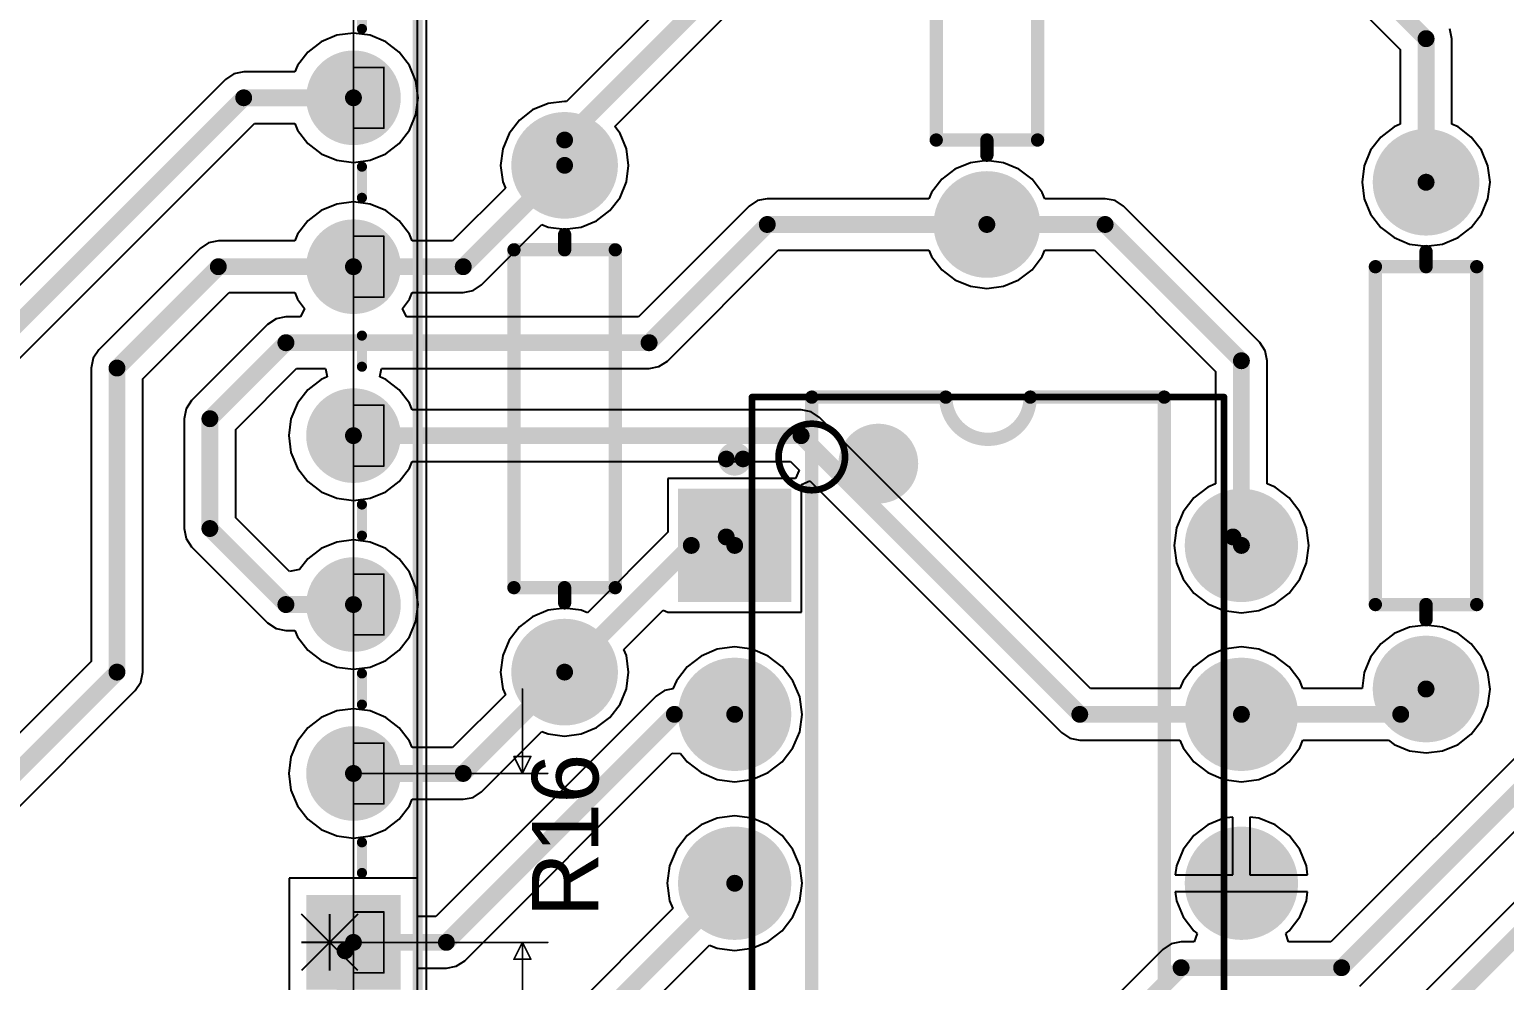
# Model space of a CAD drawing. Header units: millimetres. Extents: x 36 to 112.1, y 38.2 to 103.8.
# Drawn here: x 51.77 to 73.95, y 65.47 to 79.77 of the extents above; entities that cross this region are included whole.
import ezdxf

# ---------------------------------------------------------------- set-up
doc = ezdxf.new("R2010")
doc.units = ezdxf.units.MM
for name, color, linetype in [('BottomLayer', 5, 'Continuous'), ('BottomSolder', 6, 'Continuous'), ('Mechanical13', 56, 'Continuous'), ('Mechanical15', 56, 'Continuous'), ('Mechanical5', 56, 'Continuous'), ('Mechanical7', 56, 'Continuous'), ('MultiLayer', 9, 'Continuous'), ('PadHoleLayer', 156, 'Continuous'), ('TopLayer', 1, 'Continuous'), ('TopOverlay', 2, 'Continuous'), ('TopSolder', 216, 'Continuous')]:
    doc.layers.add(name, color=color, linetype=linetype)

# ---------------------------------------------------------------- blocks, each defined once
blk = doc.blocks.new('N14A_16')
at = {"layer": 'BottomLayer', "const_width": 0.75}
for points in [[(3.435, 7.62, 1), (4.185, 7.62, 1)], [(-4.185, 5.08, 1), (-3.435, 5.08, 1)], [(3.435, 5.08, 1), (4.185, 5.08, 1)], [(-4.185, 2.54, 1), (-3.435, 2.54, 1)], [(3.435, 2.54, 1), (4.185, 2.54, 1)]]:
    blk.add_lwpolyline(points, format="xyb", close=True, dxfattribs=at)
at = {"layer": 'BottomLayer'}
blk.add_solid([(-4.56, 6.87), (-3.06, 6.87), (-4.56, 8.37), (-3.06, 8.37)], dxfattribs=at)
at = {"layer": 'BottomSolder', "const_width": 0.852}
for points in [[(3.384, 7.62, 1), (4.236, 7.62, 1)], [(-4.236, 5.08, 1), (-3.384, 5.08, 1)], [(3.384, 5.08, 1), (4.236, 5.08, 1)], [(-4.236, 2.54, 1), (-3.384, 2.54, 1)], [(3.384, 2.54, 1), (4.236, 2.54, 1)]]:
    blk.add_lwpolyline(points, format="xyb", close=True, dxfattribs=at)
at = {"layer": 'BottomSolder'}
blk.add_solid([(-4.662, 6.768), (-2.958, 6.768), (-4.662, 8.472), (-2.958, 8.472)], dxfattribs=at)
at = {"layer": 'Mechanical13', "const_width": 0.1}
for points in [[(-3.55, -9.85), (-3.55, 9.85)], [(-3.55, 9.85), (3.55, 9.85)], [(3.55, -9.85), (3.55, 9.85)]]:
    blk.add_lwpolyline(points, dxfattribs=at)
at = {"layer": 'Mechanical13'}
for points, const_width in [([(-3.575, 9.85, 1), (-3.525, 9.85, 1)], 0.05), ([(-3.575, 9.85, 1), (-3.525, 9.85, 1)], 0.05), ([(3.525, 9.85, 1), (3.575, 9.85, 1)], 0.05), ([(3.525, 9.85, 1), (3.575, 9.85, 1)], 0.05), ([(-2.15, 8.95, 1), (-3.15, 8.95, 1)], 0.1), ([(-3.175, 8.95, 1), (-3.125, 8.95, 1)], 0.05), ([(-2.175, 8.95, 1), (-2.125, 8.95, 1)], 0.05)]:
    blk.add_lwpolyline(points, format="xyb", close=True, dxfattribs=dict(at, const_width=const_width))
at = {"layer": 'MultiLayer', "const_width": 0.75}
for points in [[(3.435, 7.62, 1), (4.185, 7.62, 1)], [(-4.185, 5.08, 1), (-3.435, 5.08, 1)], [(3.435, 5.08, 1), (4.185, 5.08, 1)], [(-4.185, 2.54, 1), (-3.435, 2.54, 1)], [(3.435, 2.54, 1), (4.185, 2.54, 1)]]:
    blk.add_lwpolyline(points, format="xyb", close=True, dxfattribs=at)
at = {"layer": 'MultiLayer'}
blk.add_solid([(-4.56, 6.87), (-3.06, 6.87), (-4.56, 8.37), (-3.06, 8.37)], dxfattribs=at)
at = {"layer": 'PadHoleLayer', "const_width": 0.45}
for points in [[(-4.035, 7.62, 1), (-3.585, 7.62, 1)], [(3.585, 7.62, 1), (4.035, 7.62, 1)], [(-4.035, 5.08, 1), (-3.585, 5.08, 1)], [(3.585, 5.08, 1), (4.035, 5.08, 1)], [(-4.035, 2.54, 1), (-3.585, 2.54, 1)], [(3.585, 2.54, 1), (4.035, 2.54, 1)]]:
    blk.add_lwpolyline(points, format="xyb", close=True, dxfattribs=at)
at = {"layer": 'TopLayer', "const_width": 0.75}
for points in [[(3.435, 7.62, 1), (4.185, 7.62, 1)], [(-4.185, 5.08, 1), (-3.435, 5.08, 1)], [(3.435, 5.08, 1), (4.185, 5.08, 1)], [(-4.185, 2.54, 1), (-3.435, 2.54, 1)], [(3.435, 2.54, 1), (4.185, 2.54, 1)]]:
    blk.add_lwpolyline(points, format="xyb", close=True, dxfattribs=at)
at = {"layer": 'TopLayer'}
blk.add_solid([(-4.56, 6.87), (-3.06, 6.87), (-4.56, 8.37), (-3.06, 8.37)], dxfattribs=at)
at = {"layer": 'TopOverlay', "const_width": 0.2}
for points in [[(-2.65, -9.85), (-2.65, 9.85)], [(-2.65, 9.85), (-0.635, 9.85)], [(0.635, 9.85), (2.65, 9.85)], [(2.65, -9.85), (2.65, 9.85)]]:
    blk.add_lwpolyline(points, dxfattribs=at)
at = {"layer": 'TopOverlay'}
for points, const_width in [([(-2.7, 9.85, 1), (-2.6, 9.85, 1)], 0.1), ([(-2.7, 9.85, 1), (-2.6, 9.85, 1)], 0.1), ([(-0.685, 9.85, 1), (-0.585, 9.85, 1)], 0.1), ([(-0.685, 9.85, 1), (-0.585, 9.85, 1)], 0.1), ([(0.585, 9.85, 1), (0.685, 9.85, 1)], 0.1), ([(0.585, 9.85, 1), (0.685, 9.85, 1)], 0.1), ([(2.6, 9.85, 1), (2.7, 9.85, 1)], 0.1), ([(2.6, 9.85, 1), (2.7, 9.85, 1)], 0.1), ([(-1.35, 8.85, 1), (-1.95, 8.85, 1)], 0.6), ([(-3.685, 8.92, 1), (-3.935, 8.92, 1)], 0.25), ([(-2.1, 8.85, 1), (-1.8, 8.85, 1)], 0.3), ([(-1.5, 8.85, 1), (-1.2, 8.85, 1)], 0.3), ([(-3.998, 8.92, 1), (-3.873, 8.92, 1)], 0.125), ([(-3.747, 8.92, 1), (-3.622, 8.92, 1)], 0.125)]:
    blk.add_lwpolyline(points, format="xyb", close=True, dxfattribs=dict(at, const_width=const_width))
at = {"layer": 'TopOverlay', "const_width": 0.2}
blk.add_lwpolyline([(0.635, 9.85, -1), (-0.635, 9.85)], format="xyb", dxfattribs=at)
at = {"layer": 'TopSolder', "const_width": 0.852}
for points in [[(3.384, 7.62, 1), (4.236, 7.62, 1)], [(-4.236, 5.08, 1), (-3.384, 5.08, 1)], [(3.384, 5.08, 1), (4.236, 5.08, 1)], [(-4.236, 2.54, 1), (-3.384, 2.54, 1)], [(3.384, 2.54, 1), (4.236, 2.54, 1)]]:
    blk.add_lwpolyline(points, format="xyb", close=True, dxfattribs=at)
at = {"layer": 'TopSolder'}
blk.add_solid([(-4.662, 6.768), (-2.958, 6.768), (-4.662, 8.472), (-2.958, 8.472)], dxfattribs=at)
blk = doc.blocks.new('AXIAL_0_3_25')
at = {"layer": 'BottomLayer', "const_width": 0.7}
for points in [[(-4.16, 0, 1), (-3.46, 0, 1)], [(3.46, 0, 1), (4.16, 0, 1)]]:
    blk.add_lwpolyline(points, format="xyb", close=True, dxfattribs=at)
at = {"layer": 'BottomSolder', "const_width": 0.802}
for points in [[(-4.211, 0, 1), (-3.409, 0, 1)], [(3.409, 0, 1), (4.211, 0, 1)]]:
    blk.add_lwpolyline(points, format="xyb", close=True, dxfattribs=at)
at = {"layer": 'MultiLayer', "const_width": 0.7}
for points in [[(-4.16, 0, 1), (-3.46, 0, 1)], [(3.46, 0, 1), (4.16, 0, 1)]]:
    blk.add_lwpolyline(points, format="xyb", close=True, dxfattribs=at)
at = {"layer": 'PadHoleLayer', "const_width": 0.425}
for points in [[(-4.022, 0, 1), (-3.598, 0, 1)], [(3.598, 0, 1), (4.022, 0, 1)]]:
    blk.add_lwpolyline(points, format="xyb", close=True, dxfattribs=at)
at = {"layer": 'TopLayer', "const_width": 0.7}
for points in [[(-4.16, 0, 1), (-3.46, 0, 1)], [(3.46, 0, 1), (4.16, 0, 1)]]:
    blk.add_lwpolyline(points, format="xyb", close=True, dxfattribs=at)
at = {"layer": 'TopOverlay', "const_width": 0.2}
for points in [[(-2.54, 0.762), (-2.54, -0.762)], [(-2.54, 0.762), (2.54, 0.762)], [(2.54, 0.762), (2.54, 0)], [(-2.769, 0), (-2.54, 0)], [(2.54, 0), (2.769, 0)], [(2.54, 0), (2.54, -0.762)], [(-2.54, -0.762), (2.54, -0.762)]]:
    blk.add_lwpolyline(points, dxfattribs=at)
at = {"layer": 'TopOverlay', "const_width": 0.1}
for points in [[(-2.59, 0.762, 1), (-2.49, 0.762, 1)], [(-2.59, 0.762, 1), (-2.49, 0.762, 1)], [(2.49, 0.762, 1), (2.59, 0.762, 1)], [(2.49, 0.762, 1), (2.59, 0.762, 1)], [(-2.819, 0, 1), (-2.719, 0, 1)], [(-2.59, 0, 1), (-2.49, 0, 1)], [(2.49, 0, 1), (2.59, 0, 1)], [(2.49, 0, 1), (2.59, 0, 1)], [(2.49, 0, 1), (2.59, 0, 1)], [(2.719, 0, 1), (2.819, 0, 1)], [(-2.59, -0.762, 1), (-2.49, -0.762, 1)], [(-2.59, -0.762, 1), (-2.49, -0.762, 1)], [(2.49, -0.762, 1), (2.59, -0.762, 1)], [(2.49, -0.762, 1), (2.59, -0.762, 1)]]:
    blk.add_lwpolyline(points, format="xyb", close=True, dxfattribs=at)
at = {"layer": 'TopSolder', "const_width": 0.802}
for points in [[(-4.211, 0, 1), (-3.409, 0, 1)], [(3.409, 0, 1), (4.211, 0, 1)]]:
    blk.add_lwpolyline(points, format="xyb", close=True, dxfattribs=at)
blk = doc.blocks.new('AXIAL_0_3_26')
at = {"layer": 'BottomLayer', "const_width": 0.7}
for points in [[(-4.16, 0, 1), (-3.46, 0, 1)], [(3.46, 0, 1), (4.16, 0, 1)]]:
    blk.add_lwpolyline(points, format="xyb", close=True, dxfattribs=at)
at = {"layer": 'BottomSolder', "const_width": 0.802}
for points in [[(-4.211, 0, 1), (-3.409, 0, 1)], [(3.409, 0, 1), (4.211, 0, 1)]]:
    blk.add_lwpolyline(points, format="xyb", close=True, dxfattribs=at)
at = {"layer": 'MultiLayer', "const_width": 0.7}
for points in [[(-4.16, 0, 1), (-3.46, 0, 1)], [(3.46, 0, 1), (4.16, 0, 1)]]:
    blk.add_lwpolyline(points, format="xyb", close=True, dxfattribs=at)
at = {"layer": 'PadHoleLayer', "const_width": 0.425}
for points in [[(-4.022, 0, 1), (-3.598, 0, 1)], [(3.598, 0, 1), (4.022, 0, 1)]]:
    blk.add_lwpolyline(points, format="xyb", close=True, dxfattribs=at)
at = {"layer": 'TopLayer', "const_width": 0.7}
for points in [[(-4.16, 0, 1), (-3.46, 0, 1)], [(3.46, 0, 1), (4.16, 0, 1)]]:
    blk.add_lwpolyline(points, format="xyb", close=True, dxfattribs=at)
at = {"layer": 'TopOverlay', "const_width": 0.2}
for points in [[(-2.54, 0.762), (-2.54, -0.762)], [(-2.54, 0.762), (2.54, 0.762)], [(2.54, 0.762), (2.54, 0)], [(-2.769, 0), (-2.54, 0)], [(2.54, 0), (2.769, 0)], [(2.54, 0), (2.54, -0.762)], [(-2.54, -0.762), (2.54, -0.762)]]:
    blk.add_lwpolyline(points, dxfattribs=at)
at = {"layer": 'TopOverlay', "const_width": 0.1}
for points in [[(-2.59, 0.762, 1), (-2.49, 0.762, 1)], [(-2.59, 0.762, 1), (-2.49, 0.762, 1)], [(2.49, 0.762, 1), (2.59, 0.762, 1)], [(2.49, 0.762, 1), (2.59, 0.762, 1)], [(-2.819, 0, 1), (-2.719, 0, 1)], [(-2.59, 0, 1), (-2.49, 0, 1)], [(2.49, 0, 1), (2.59, 0, 1)], [(2.49, 0, 1), (2.59, 0, 1)], [(2.49, 0, 1), (2.59, 0, 1)], [(2.719, 0, 1), (2.819, 0, 1)], [(-2.59, -0.762, 1), (-2.49, -0.762, 1)], [(-2.59, -0.762, 1), (-2.49, -0.762, 1)], [(2.49, -0.762, 1), (2.59, -0.762, 1)], [(2.49, -0.762, 1), (2.59, -0.762, 1)]]:
    blk.add_lwpolyline(points, format="xyb", close=True, dxfattribs=at)
at = {"layer": 'TopSolder', "const_width": 0.802}
for points in [[(-4.211, 0, 1), (-3.409, 0, 1)], [(3.409, 0, 1), (4.211, 0, 1)]]:
    blk.add_lwpolyline(points, format="xyb", close=True, dxfattribs=at)
blk = doc.blocks.new('AXIAL_0_3_27')
at = {"layer": 'BottomLayer', "const_width": 0.7}
for points in [[(-4.16, 0, 1), (-3.46, 0, 1)], [(3.46, 0, 1), (4.16, 0, 1)]]:
    blk.add_lwpolyline(points, format="xyb", close=True, dxfattribs=at)
at = {"layer": 'BottomSolder', "const_width": 0.802}
for points in [[(-4.211, 0, 1), (-3.409, 0, 1)], [(3.409, 0, 1), (4.211, 0, 1)]]:
    blk.add_lwpolyline(points, format="xyb", close=True, dxfattribs=at)
at = {"layer": 'MultiLayer', "const_width": 0.7}
for points in [[(-4.16, 0, 1), (-3.46, 0, 1)], [(3.46, 0, 1), (4.16, 0, 1)]]:
    blk.add_lwpolyline(points, format="xyb", close=True, dxfattribs=at)
at = {"layer": 'PadHoleLayer', "const_width": 0.425}
for points in [[(-4.022, 0, 1), (-3.598, 0, 1)], [(3.598, 0, 1), (4.022, 0, 1)]]:
    blk.add_lwpolyline(points, format="xyb", close=True, dxfattribs=at)
at = {"layer": 'TopLayer', "const_width": 0.7}
for points in [[(-4.16, 0, 1), (-3.46, 0, 1)], [(3.46, 0, 1), (4.16, 0, 1)]]:
    blk.add_lwpolyline(points, format="xyb", close=True, dxfattribs=at)
at = {"layer": 'TopOverlay', "const_width": 0.2}
for points in [[(-2.54, 0.762), (-2.54, -0.762)], [(-2.54, 0.762), (2.54, 0.762)], [(2.54, 0.762), (2.54, 0)], [(-2.769, 0), (-2.54, 0)], [(2.54, 0), (2.769, 0)], [(2.54, 0), (2.54, -0.762)], [(-2.54, -0.762), (2.54, -0.762)]]:
    blk.add_lwpolyline(points, dxfattribs=at)
at = {"layer": 'TopOverlay', "const_width": 0.1}
for points in [[(-2.59, 0.762, 1), (-2.49, 0.762, 1)], [(-2.59, 0.762, 1), (-2.49, 0.762, 1)], [(2.49, 0.762, 1), (2.59, 0.762, 1)], [(2.49, 0.762, 1), (2.59, 0.762, 1)], [(-2.819, 0, 1), (-2.719, 0, 1)], [(-2.59, 0, 1), (-2.49, 0, 1)], [(2.49, 0, 1), (2.59, 0, 1)], [(2.49, 0, 1), (2.59, 0, 1)], [(2.49, 0, 1), (2.59, 0, 1)], [(2.719, 0, 1), (2.819, 0, 1)], [(-2.59, -0.762, 1), (-2.49, -0.762, 1)], [(-2.59, -0.762, 1), (-2.49, -0.762, 1)], [(2.49, -0.762, 1), (2.59, -0.762, 1)], [(2.49, -0.762, 1), (2.59, -0.762, 1)]]:
    blk.add_lwpolyline(points, format="xyb", close=True, dxfattribs=at)
at = {"layer": 'TopSolder', "const_width": 0.802}
for points in [[(-4.211, 0, 1), (-3.409, 0, 1)], [(3.409, 0, 1), (4.211, 0, 1)]]:
    blk.add_lwpolyline(points, format="xyb", close=True, dxfattribs=at)
blk = doc.blocks.new('J14_30')
at = {"layer": 'BottomLayer', "const_width": 0.711}
for points in [[(-7.976, 12.7, 1), (-7.264, 12.7, 1)], [(-7.976, 10.16, 1), (-7.264, 10.16, 1)], [(-7.976, 7.62, 1), (-7.264, 7.62, 1)], [(-7.976, 5.08, 1), (-7.264, 5.08, 1)], [(-7.976, 2.54, 1), (-7.264, 2.54, 1)]]:
    blk.add_lwpolyline(points, format="xyb", close=True, dxfattribs=at)
at = {"layer": 'BottomLayer'}
blk.add_solid([(-8.331, 14.529), (-6.909, 14.529), (-8.331, 15.951), (-6.909, 15.951)], dxfattribs=at)
at = {"layer": 'BottomSolder', "const_width": 0.711}
for points in [[(-7.976, 12.7, 1), (-7.264, 12.7, 1)], [(-7.976, 10.16, 1), (-7.264, 10.16, 1)], [(-7.976, 7.62, 1), (-7.264, 7.62, 1)], [(-7.976, 5.08, 1), (-7.264, 5.08, 1)], [(-7.976, 2.54, 1), (-7.264, 2.54, 1)]]:
    blk.add_lwpolyline(points, format="xyb", close=True, dxfattribs=at)
at = {"layer": 'BottomSolder'}
blk.add_solid([(-8.331, 14.529), (-6.909, 14.529), (-8.331, 15.951), (-6.909, 15.951)], dxfattribs=at)
at = {"layer": 'Mechanical13'}
for p, q in [((-7.684, 15.663), (-6.837, 14.817)), ((-7.684, 14.817), (-6.837, 15.663)), ((-7.26, 14.817), (-7.26, 15.663)), ((-7.684, 15.24), (-6.837, 15.24))]:
    blk.add_line(p, q, dxfattribs=at)
at = {"layer": 'Mechanical13', "const_width": 0.0254}
for points in [[(-7.62, 17.59), (-7.62, -2.349)], [(-7.62, 15.697), (-8.077, 15.697)], [(-8.077, 15.697), (-8.077, 14.783)], [(-7.62, 15.697), (-7.62, 14.783)], [(-7.62, 14.783), (-8.077, 14.783)], [(-7.62, 13.157), (-8.077, 13.157)], [(-8.077, 13.157), (-8.077, 12.243)], [(-7.62, 13.157), (-7.62, 12.243)], [(-7.62, 12.243), (-8.077, 12.243)], [(-7.62, 10.617), (-8.077, 10.617)], [(-8.077, 10.617), (-8.077, 9.703)], [(-7.62, 10.617), (-7.62, 9.703)], [(-7.62, 9.703), (-8.077, 9.703)], [(-7.62, 8.077), (-8.077, 8.077)], [(-8.077, 8.077), (-8.077, 7.163)], [(-7.62, 8.077), (-7.62, 7.163)], [(-7.62, 7.163), (-8.077, 7.163)], [(-7.62, 5.537), (-8.077, 5.537)], [(-8.077, 5.537), (-8.077, 4.623)], [(-7.62, 5.537), (-7.62, 4.623)], [(-7.62, 4.623), (-8.077, 4.623)], [(-7.62, 2.997), (-8.077, 2.997)], [(-8.077, 2.997), (-8.077, 2.083)], [(-7.62, 2.997), (-7.62, 2.083)], [(-7.62, 2.083), (-8.077, 2.083)]]:
    blk.add_lwpolyline(points, dxfattribs=at)
at = {"layer": 'Mechanical13', "const_width": 0.0127}
for points in [[(-8.084, 15.697, 1), (-8.071, 15.697, 1)], [(-8.084, 15.697, 1), (-8.071, 15.697, 1)], [(-7.626, 15.697, 1), (-7.614, 15.697, 1)], [(-7.626, 15.697, 1), (-7.614, 15.697, 1)], [(-8.084, 14.783, 1), (-8.071, 14.783, 1)], [(-8.084, 14.783, 1), (-8.071, 14.783, 1)], [(-7.626, 14.783, 1), (-7.614, 14.783, 1)], [(-7.626, 14.783, 1), (-7.614, 14.783, 1)], [(-8.084, 13.157, 1), (-8.071, 13.157, 1)], [(-8.084, 13.157, 1), (-8.071, 13.157, 1)], [(-7.626, 13.157, 1), (-7.614, 13.157, 1)], [(-7.626, 13.157, 1), (-7.614, 13.157, 1)], [(-8.084, 12.243, 1), (-8.071, 12.243, 1)], [(-8.084, 12.243, 1), (-8.071, 12.243, 1)], [(-7.626, 12.243, 1), (-7.614, 12.243, 1)], [(-7.626, 12.243, 1), (-7.614, 12.243, 1)], [(-8.084, 10.617, 1), (-8.071, 10.617, 1)], [(-8.084, 10.617, 1), (-8.071, 10.617, 1)], [(-7.626, 10.617, 1), (-7.614, 10.617, 1)], [(-7.626, 10.617, 1), (-7.614, 10.617, 1)], [(-8.084, 9.703, 1), (-8.071, 9.703, 1)], [(-8.084, 9.703, 1), (-8.071, 9.703, 1)], [(-7.626, 9.703, 1), (-7.614, 9.703, 1)], [(-7.626, 9.703, 1), (-7.614, 9.703, 1)], [(-8.084, 8.077, 1), (-8.071, 8.077, 1)], [(-8.084, 8.077, 1), (-8.071, 8.077, 1)], [(-7.626, 8.077, 1), (-7.614, 8.077, 1)], [(-7.626, 8.077, 1), (-7.614, 8.077, 1)], [(-8.084, 7.163, 1), (-8.071, 7.163, 1)], [(-8.084, 7.163, 1), (-8.071, 7.163, 1)], [(-7.626, 7.163, 1), (-7.614, 7.163, 1)], [(-7.626, 7.163, 1), (-7.614, 7.163, 1)], [(-8.084, 5.537, 1), (-8.071, 5.537, 1)], [(-8.084, 5.537, 1), (-8.071, 5.537, 1)], [(-7.626, 5.537, 1), (-7.614, 5.537, 1)], [(-7.626, 5.537, 1), (-7.614, 5.537, 1)], [(-8.084, 4.623, 1), (-8.071, 4.623, 1)], [(-8.084, 4.623, 1), (-8.071, 4.623, 1)], [(-7.626, 4.623, 1), (-7.614, 4.623, 1)], [(-7.626, 4.623, 1), (-7.614, 4.623, 1)], [(-8.084, 2.997, 1), (-8.071, 2.997, 1)], [(-8.084, 2.997, 1), (-8.071, 2.997, 1)], [(-7.626, 2.997, 1), (-7.614, 2.997, 1)], [(-7.626, 2.997, 1), (-7.614, 2.997, 1)], [(-8.084, 2.083, 1), (-8.071, 2.083, 1)], [(-8.084, 2.083, 1), (-8.071, 2.083, 1)], [(-7.626, 2.083, 1), (-7.614, 2.083, 1)], [(-7.626, 2.083, 1), (-7.614, 2.083, 1)]]:
    blk.add_lwpolyline(points, format="xyb", close=True, dxfattribs=at)
at = {"layer": 'Mechanical15'}
blk.add_line((-8.585, 16.205), (-8.585, -0.965), dxfattribs=at)
at = {"layer": 'Mechanical15', "const_width": 0.152}
blk.add_lwpolyline([(-8.585, 16.205), (-8.585, -0.965)], dxfattribs=at)
at = {"layer": 'Mechanical5'}
blk.add_line((-8.712, -2.731), (-8.712, 17.971), dxfattribs=at)
at = {"layer": 'Mechanical7', "const_width": 0.0254}
for points in [[(-7.62, 18.161), (-7.62, 0)], [(-10.16, 16.51), (-10.16, 15.24)], [(-10.16, 15.24), (-10.287, 15.494)], [(-10.033, 15.494), (-10.287, 15.494)], [(-10.033, 15.494), (-10.16, 15.24)], [(-7.62, 15.24), (-10.541, 15.24)], [(-7.62, 12.7), (-10.541, 12.7)], [(-10.16, 12.7), (-10.287, 12.446)], [(-10.16, 12.7), (-10.16, 11.43)], [(-10.033, 12.446), (-10.16, 12.7)], [(-10.033, 12.446), (-10.287, 12.446)]]:
    blk.add_lwpolyline(points, dxfattribs=at)
at = {"layer": 'Mechanical7', "const_width": 0.0127}
for points in [[(-10.293, 15.494, 1), (-10.281, 15.494, 1)], [(-10.293, 15.494, 1), (-10.281, 15.494, 1)], [(-10.039, 15.494, 1), (-10.027, 15.494, 1)], [(-10.039, 15.494, 1), (-10.027, 15.494, 1)], [(-10.547, 15.24, 1), (-10.535, 15.24, 1)], [(-10.166, 15.24, 1), (-10.154, 15.24, 1)], [(-10.166, 15.24, 1), (-10.154, 15.24, 1)], [(-10.166, 15.24, 1), (-10.154, 15.24, 1)], [(-7.626, 15.24, 1), (-7.614, 15.24, 1)], [(-10.547, 12.7, 1), (-10.535, 12.7, 1)], [(-10.166, 12.7, 1), (-10.154, 12.7, 1)], [(-10.166, 12.7, 1), (-10.154, 12.7, 1)], [(-10.166, 12.7, 1), (-10.154, 12.7, 1)], [(-7.626, 12.7, 1), (-7.614, 12.7, 1)], [(-10.293, 12.446, 1), (-10.281, 12.446, 1)], [(-10.293, 12.446, 1), (-10.281, 12.446, 1)], [(-10.039, 12.446, 1), (-10.027, 12.446, 1)], [(-10.039, 12.446, 1), (-10.027, 12.446, 1)], [(-10.166, 11.43, 1), (-10.154, 11.43, 1)]]:
    blk.add_lwpolyline(points, format="xyb", close=True, dxfattribs=at)
at = {"layer": 'MultiLayer', "const_width": 0.711}
for points in [[(-7.976, 12.7, 1), (-7.264, 12.7, 1)], [(-7.976, 10.16, 1), (-7.264, 10.16, 1)], [(-7.976, 7.62, 1), (-7.264, 7.62, 1)], [(-7.976, 5.08, 1), (-7.264, 5.08, 1)], [(-7.976, 2.54, 1), (-7.264, 2.54, 1)]]:
    blk.add_lwpolyline(points, format="xyb", close=True, dxfattribs=at)
at = {"layer": 'MultiLayer'}
blk.add_solid([(-8.331, 14.529), (-6.909, 14.529), (-8.331, 15.951), (-6.909, 15.951)], dxfattribs=at)
at = {"layer": 'PadHoleLayer', "const_width": 0.457}
for points in [[(-7.849, 15.24, 1), (-7.391, 15.24, 1)], [(-7.849, 12.7, 1), (-7.391, 12.7, 1)], [(-7.849, 10.16, 1), (-7.391, 10.16, 1)], [(-7.849, 7.62, 1), (-7.391, 7.62, 1)], [(-7.849, 5.08, 1), (-7.391, 5.08, 1)], [(-7.849, 2.54, 1), (-7.391, 2.54, 1)]]:
    blk.add_lwpolyline(points, format="xyb", close=True, dxfattribs=at)
at = {"layer": 'TopLayer', "const_width": 0.711}
for points in [[(-7.976, 12.7, 1), (-7.264, 12.7, 1)], [(-7.976, 10.16, 1), (-7.264, 10.16, 1)], [(-7.976, 7.62, 1), (-7.264, 7.62, 1)], [(-7.976, 5.08, 1), (-7.264, 5.08, 1)], [(-7.976, 2.54, 1), (-7.264, 2.54, 1)]]:
    blk.add_lwpolyline(points, format="xyb", close=True, dxfattribs=at)
at = {"layer": 'TopLayer'}
blk.add_solid([(-8.331, 14.529), (-6.909, 14.529), (-8.331, 15.951), (-6.909, 15.951)], dxfattribs=at)
at = {"layer": 'TopOverlay', "const_width": 0.152}
for points in [[(-7.747, 14.196), (-7.747, 13.736)], [(-7.747, 11.664), (-7.747, 11.196)], [(-7.747, 9.124), (-7.747, 8.656)], [(-7.747, 6.584), (-7.747, 6.116)], [(-7.747, 4.044), (-7.747, 3.576)], [(-7.747, 1.504), (-7.747, 1.036)]]:
    blk.add_lwpolyline(points, dxfattribs=at)
at = {"layer": 'TopOverlay', "const_width": 0.0762}
for points in [[(-7.785, 14.196, 1), (-7.709, 14.196, 1)], [(-7.785, 13.736, 1), (-7.709, 13.736, 1)], [(-7.785, 11.664, 1), (-7.709, 11.664, 1)], [(-7.785, 11.196, 1), (-7.709, 11.196, 1)], [(-7.785, 9.124, 1), (-7.709, 9.124, 1)], [(-7.785, 8.656, 1), (-7.709, 8.656, 1)], [(-7.785, 6.584, 1), (-7.709, 6.584, 1)], [(-7.785, 6.116, 1), (-7.709, 6.116, 1)], [(-7.785, 4.044, 1), (-7.709, 4.044, 1)], [(-7.785, 3.576, 1), (-7.709, 3.576, 1)], [(-7.785, 1.504, 1), (-7.709, 1.504, 1)]]:
    blk.add_lwpolyline(points, format="xyb", close=True, dxfattribs=at)
at = {"layer": 'TopSolder', "const_width": 0.711}
for points in [[(-7.976, 12.7, 1), (-7.264, 12.7, 1)], [(-7.976, 10.16, 1), (-7.264, 10.16, 1)], [(-7.976, 7.62, 1), (-7.264, 7.62, 1)], [(-7.976, 5.08, 1), (-7.264, 5.08, 1)], [(-7.976, 2.54, 1), (-7.264, 2.54, 1)]]:
    blk.add_lwpolyline(points, format="xyb", close=True, dxfattribs=at)
at = {"layer": 'TopSolder'}
blk.add_solid([(-8.331, 14.529), (-6.909, 14.529), (-8.331, 15.951), (-6.909, 15.951)], dxfattribs=at)

msp = doc.modelspace()

# ---------------------------------------------------------------- linework, layer by layer
at = {"layer": 'TopLayer'}
for p, q in [((65.276, 84.113), (59.845, 78.683)), ((67.784, 84.067), (72.383, 79.468)), ((60.571, 78.309), (65.825, 83.564)), ((56.39, 79.68), (56.155, 79.583)), ((56.642, 79.714), (56.39, 79.68)), ((56.894, 79.68), (56.642, 79.714)), ((57.129, 79.583), (56.894, 79.68)), ((73.159, 79.629), (73.13, 79.778)), ((73.159, 78.342), (73.159, 79.629)), ((55.954, 79.428), (55.799, 79.227)), ((56.155, 79.583), (55.954, 79.428)), ((57.33, 79.428), (57.129, 79.583)), ((57.485, 79.227), (57.33, 79.428)), ((72.383, 79.468), (72.383, 78.342)), ((55.799, 79.227), (55.758, 79.128)), ((57.582, 78.992), (57.485, 79.227)), ((54.716, 79.015), (50.906, 75.205)), ((54.842, 79.099), (54.716, 79.015)), ((54.991, 79.128), (54.842, 79.099)), ((55.758, 79.128), (54.991, 79.128)), ((57.616, 78.74), (57.582, 78.992)), ((57.582, 78.488), (57.616, 78.74)), ((59.336, 78.557), (59.137, 78.404)), ((59.568, 78.653), (59.336, 78.557)), ((59.817, 78.686), (59.568, 78.653)), ((59.845, 78.683), (59.817, 78.686)), ((51.569, 74.769), (55.152, 78.352)), ((55.152, 78.352), (55.758, 78.352)), ((55.758, 78.352), (55.799, 78.253)), ((57.485, 78.253), (57.582, 78.488)), ((59.137, 78.404), (58.984, 78.205)), ((60.65, 78.205), (60.571, 78.309)), ((72.29, 78.303), (72.091, 78.15)), ((72.383, 78.342), (72.29, 78.303)), ((73.252, 78.303), (73.159, 78.342)), ((73.451, 78.15), (73.252, 78.303)), ((55.799, 78.253), (55.954, 78.052)), ((57.33, 78.052), (57.485, 78.253)), ((58.984, 78.205), (58.888, 77.973)), ((60.746, 77.973), (60.65, 78.205)), ((72.091, 78.15), (71.938, 77.951)), ((73.604, 77.951), (73.451, 78.15)), ((55.954, 78.052), (56.155, 77.897)), ((56.155, 77.897), (56.39, 77.8)), ((56.894, 77.8), (57.129, 77.897)), ((57.129, 77.897), (57.33, 78.052)), ((58.888, 77.973), (58.855, 77.724)), ((60.779, 77.724), (60.746, 77.973)), ((71.938, 77.951), (71.842, 77.719)), ((73.7, 77.719), (73.604, 77.951)), ((56.39, 77.8), (56.642, 77.766)), ((56.642, 77.766), (56.894, 77.8)), ((58.855, 77.724), (58.888, 77.475)), ((60.746, 77.475), (60.779, 77.724)), ((65.686, 77.668), (65.487, 77.515)), ((65.918, 77.764), (65.686, 77.668)), ((66.167, 77.797), (65.918, 77.764)), ((66.416, 77.764), (66.167, 77.797)), ((66.648, 77.668), (66.416, 77.764)), ((66.847, 77.515), (66.648, 77.668)), ((71.842, 77.719), (71.809, 77.47)), ((73.733, 77.47), (73.7, 77.719)), ((58.888, 77.475), (58.926, 77.382)), ((60.65, 77.243), (60.746, 77.475)), ((65.487, 77.515), (65.334, 77.316)), ((67, 77.316), (66.847, 77.515)), ((71.809, 77.47), (71.842, 77.221)), ((73.7, 77.221), (73.733, 77.47)), ((58.926, 77.382), (58.132, 76.588)), ((60.497, 77.044), (60.65, 77.243)), ((62.716, 77.194), (62.59, 77.11)), ((62.865, 77.223), (62.716, 77.194)), ((65.295, 77.223), (62.865, 77.223)), ((65.334, 77.316), (65.295, 77.223)), ((67.039, 77.223), (67, 77.316)), ((67.945, 77.223), (67.039, 77.223)), ((68.094, 77.194), (67.945, 77.223)), ((68.22, 77.11), (68.094, 77.194)), ((71.842, 77.221), (71.938, 76.989)), ((73.604, 76.989), (73.7, 77.221)), ((56.155, 77.043), (55.954, 76.888)), ((56.39, 77.14), (56.155, 77.043)), ((56.642, 77.174), (56.39, 77.14)), ((56.894, 77.14), (56.642, 77.174)), ((57.129, 77.043), (56.894, 77.14)), ((57.33, 76.888), (57.129, 77.043)), ((60.298, 76.891), (60.497, 77.044)), ((62.59, 77.11), (60.926, 75.445)), ((70.269, 75.061), (68.22, 77.11)), ((71.938, 76.989), (72.091, 76.79)), ((73.451, 76.79), (73.604, 76.989)), ((55.954, 76.888), (55.799, 76.687)), ((57.485, 76.687), (57.33, 76.888)), ((58.568, 75.925), (59.475, 76.833)), ((59.475, 76.833), (59.568, 76.795)), ((59.568, 76.795), (59.817, 76.762)), ((59.817, 76.762), (60.066, 76.795)), ((60.066, 76.795), (60.298, 76.891)), ((72.091, 76.79), (72.29, 76.637)), ((73.252, 76.637), (73.451, 76.79)), ((54.461, 76.559), (54.335, 76.475)), ((54.61, 76.588), (54.461, 76.559)), ((55.758, 76.588), (54.61, 76.588)), ((55.799, 76.687), (55.758, 76.588)), ((57.526, 76.588), (57.485, 76.687)), ((58.132, 76.588), (57.526, 76.588)), ((72.29, 76.637), (72.522, 76.541)), ((72.522, 76.541), (72.771, 76.508)), ((72.771, 76.508), (73.02, 76.541)), ((73.02, 76.541), (73.252, 76.637)), ((54.335, 76.475), (52.811, 74.951)), ((61.362, 74.782), (63.026, 76.447)), ((63.026, 76.447), (65.295, 76.447)), ((65.295, 76.447), (65.334, 76.354)), ((65.334, 76.354), (65.487, 76.155)), ((66.847, 76.155), (67, 76.354)), ((67, 76.354), (67.039, 76.447)), ((67.039, 76.447), (67.784, 76.447)), ((67.784, 76.447), (69.606, 74.625)), ((65.487, 76.155), (65.686, 76.002)), ((66.648, 76.002), (66.847, 76.155)), ((58.442, 75.841), (58.568, 75.925)), ((65.686, 76.002), (65.918, 75.906)), ((65.918, 75.906), (66.167, 75.873)), ((66.167, 75.873), (66.416, 75.906)), ((66.416, 75.906), (66.648, 76.002)), ((53.474, 74.515), (54.771, 75.812)), ((54.771, 75.812), (55.758, 75.812)), ((55.758, 75.812), (55.799, 75.713)), ((55.799, 75.713), (55.907, 75.572)), ((57.377, 75.572), (57.485, 75.713)), ((57.485, 75.713), (57.526, 75.812)), ((57.526, 75.812), (58.293, 75.812)), ((58.293, 75.812), (58.442, 75.841)), ((55.477, 75.416), (55.351, 75.332)), ((55.626, 75.445), (55.477, 75.416)), ((55.844, 75.445), (55.626, 75.445)), ((55.907, 75.572), (55.844, 75.445)), ((57.44, 75.445), (57.377, 75.572)), ((60.926, 75.445), (57.44, 75.445)), ((55.351, 75.332), (54.208, 74.189)), ((70.353, 74.935), (70.269, 75.061)), ((52.727, 74.825), (52.698, 74.676)), ((52.811, 74.951), (52.727, 74.825)), ((61.236, 74.698), (61.362, 74.782)), ((70.382, 74.786), (70.353, 74.935)), ((70.382, 72.935), (70.382, 74.786)), ((52.698, 74.676), (52.698, 70.265)), ((54.871, 73.753), (55.787, 74.669)), ((55.787, 74.669), (56.223, 74.669)), ((56.248, 74.542), (56.155, 74.503)), ((56.223, 74.669), (56.248, 74.542)), ((57.036, 74.542), (57.061, 74.669)), ((57.129, 74.503), (57.036, 74.542)), ((57.061, 74.669), (61.087, 74.669)), ((61.087, 74.669), (61.236, 74.698)), ((69.606, 74.625), (69.606, 72.935)), ((53.474, 70.104), (53.474, 74.515)), ((55.954, 74.348), (55.799, 74.147)), ((56.155, 74.503), (55.954, 74.348)), ((57.33, 74.348), (57.129, 74.503)), ((57.485, 74.147), (57.33, 74.348)), ((54.208, 74.189), (54.124, 74.063)), ((55.799, 74.147), (55.702, 73.912)), ((57.526, 74.048), (57.485, 74.147)), ((54.124, 74.063), (54.095, 73.914)), ((54.095, 73.914), (54.095, 72.263)), ((55.702, 73.912), (55.668, 73.66)), ((63.373, 74.048), (57.526, 74.048)), ((63.522, 74.019), (63.373, 74.048)), ((63.648, 73.935), (63.522, 74.019)), ((67.725, 69.857), (63.648, 73.935)), ((54.871, 72.424), (54.871, 73.753)), ((55.668, 73.66), (55.702, 73.408)), ((55.702, 73.408), (55.799, 73.173)), ((57.485, 73.173), (57.526, 73.272)), ((57.526, 73.272), (63.212, 73.272)), ((63.212, 73.272), (63.344, 73.14)), ((55.799, 73.173), (55.954, 72.972)), ((57.33, 72.972), (57.485, 73.173)), ((63.291, 73.013), (61.37, 73.013)), ((61.37, 73.013), (61.37, 72.206)), ((63.344, 73.14), (63.291, 73.013)), ((63.378, 72.926), (63.505, 72.979)), ((63.505, 72.979), (67.289, 69.194)), ((55.954, 72.972), (56.155, 72.817)), ((56.155, 72.817), (56.39, 72.72)), ((56.894, 72.72), (57.129, 72.817)), ((57.129, 72.817), (57.33, 72.972)), ((63.378, 71.005), (63.378, 72.926)), ((69.488, 72.886), (69.278, 72.725)), ((69.606, 72.935), (69.488, 72.886)), ((70.5, 72.886), (70.382, 72.935)), ((70.71, 72.725), (70.5, 72.886)), ((56.39, 72.72), (56.642, 72.686)), ((56.642, 72.686), (56.894, 72.72)), ((69.278, 72.725), (69.117, 72.515)), ((70.871, 72.515), (70.71, 72.725)), ((55.68, 71.616), (54.871, 72.424)), ((69.117, 72.515), (69.016, 72.271)), ((70.972, 72.271), (70.871, 72.515)), ((54.095, 72.263), (54.124, 72.114)), ((54.124, 72.114), (54.208, 71.988)), ((56.642, 72.094), (56.39, 72.06)), ((56.894, 72.06), (56.642, 72.094)), ((61.37, 72.206), (60.159, 70.995)), ((69.016, 72.271), (68.981, 72.009)), ((71.007, 72.009), (70.972, 72.271)), ((54.208, 71.988), (55.351, 70.845)), ((56.155, 71.963), (55.954, 71.808)), ((56.39, 72.06), (56.155, 71.963)), ((57.129, 71.963), (56.894, 72.06)), ((57.33, 71.808), (57.129, 71.963)), ((68.981, 72.009), (69.016, 71.747)), ((70.972, 71.747), (71.007, 72.009)), ((55.829, 71.646), (55.68, 71.616)), ((55.954, 71.808), (55.829, 71.646)), ((57.485, 71.607), (57.33, 71.808)), ((69.016, 71.747), (69.117, 71.503)), ((70.871, 71.503), (70.972, 71.747)), ((57.582, 71.372), (57.485, 71.607)), ((69.117, 71.503), (69.278, 71.293)), ((70.71, 71.293), (70.871, 71.503)), ((57.616, 71.12), (57.582, 71.372)), ((69.278, 71.293), (69.488, 71.132)), ((70.5, 71.132), (70.71, 71.293)), ((57.582, 70.868), (57.616, 71.12)), ((59.568, 71.033), (59.336, 70.937)), ((59.817, 71.066), (59.568, 71.033)), ((60.066, 71.033), (59.817, 71.066)), ((60.159, 70.995), (60.066, 71.033)), ((60.708, 70.446), (61.297, 71.035)), ((61.297, 71.035), (61.37, 71.005)), ((61.37, 71.005), (61.37, 71.005)), ((61.37, 71.005), (63.378, 71.005)), ((69.488, 71.132), (69.732, 71.031)), ((69.732, 71.031), (69.994, 70.996)), ((69.994, 70.996), (70.256, 71.031)), ((70.256, 71.031), (70.5, 71.132)), ((55.351, 70.845), (55.477, 70.761)), ((55.477, 70.761), (55.626, 70.732)), ((57.485, 70.633), (57.582, 70.868)), ((59.137, 70.784), (58.984, 70.585)), ((59.336, 70.937), (59.137, 70.784)), ((72.522, 70.779), (72.29, 70.683)), ((72.771, 70.812), (72.522, 70.779)), ((73.02, 70.779), (72.771, 70.812)), ((73.252, 70.683), (73.02, 70.779)), ((55.626, 70.732), (55.758, 70.732)), ((55.758, 70.732), (55.799, 70.633)), ((55.799, 70.633), (55.954, 70.432)), ((57.33, 70.432), (57.485, 70.633)), ((58.984, 70.585), (58.888, 70.353)), ((72.29, 70.683), (72.091, 70.53)), ((73.451, 70.53), (73.252, 70.683)), ((55.954, 70.432), (56.155, 70.277)), ((57.129, 70.277), (57.33, 70.432)), ((58.888, 70.353), (58.855, 70.104)), ((60.746, 70.353), (60.708, 70.446)), ((60.779, 70.104), (60.746, 70.353)), ((61.868, 70.346), (61.658, 70.185)), ((62.112, 70.447), (61.868, 70.346)), ((62.374, 70.482), (62.112, 70.447)), ((62.636, 70.447), (62.374, 70.482)), ((62.88, 70.346), (62.636, 70.447)), ((63.09, 70.185), (62.88, 70.346)), ((69.488, 70.346), (69.278, 70.185)), ((69.732, 70.447), (69.488, 70.346)), ((69.994, 70.482), (69.732, 70.447)), ((70.256, 70.447), (69.994, 70.482)), ((70.5, 70.346), (70.256, 70.447)), ((70.71, 70.185), (70.5, 70.346)), ((71.938, 70.331), (71.842, 70.099)), ((72.091, 70.53), (71.938, 70.331)), ((73.604, 70.331), (73.451, 70.53)), ((73.7, 70.099), (73.604, 70.331)), ((52.698, 70.265), (49.372, 66.94)), ((53.445, 69.955), (53.474, 70.104)), ((56.155, 70.277), (56.39, 70.18)), ((56.39, 70.18), (56.642, 70.146)), ((56.642, 70.146), (56.894, 70.18)), ((56.894, 70.18), (57.129, 70.277)), ((58.855, 70.104), (58.888, 69.855)), ((60.746, 69.855), (60.779, 70.104)), ((61.658, 70.185), (61.497, 69.975)), ((63.251, 69.975), (63.09, 70.185)), ((69.278, 70.185), (69.117, 69.975)), ((70.871, 69.975), (70.71, 70.185)), ((71.842, 70.099), (71.81, 69.857)), ((73.733, 69.85), (73.7, 70.099)), ((53.361, 69.829), (53.445, 69.955)), ((61.497, 69.975), (61.446, 69.853)), ((63.352, 69.731), (63.251, 69.975)), ((69.117, 69.975), (69.068, 69.857)), ((70.92, 69.857), (70.871, 69.975)), ((49.922, 66.39), (53.361, 69.829)), ((61.193, 69.744), (57.878, 66.428)), ((58.926, 69.762), (58.132, 68.968)), ((58.888, 69.855), (58.926, 69.762)), ((60.65, 69.623), (60.746, 69.855)), ((61.319, 69.828), (61.193, 69.744)), ((61.446, 69.853), (61.319, 69.828)), ((63.387, 69.469), (63.352, 69.731)), ((69.068, 69.857), (67.725, 69.857)), ((71.81, 69.857), (70.92, 69.857)), ((75.05, 69.757), (71.34, 66.047)), ((73.7, 69.601), (73.733, 69.85)), ((56.39, 69.52), (56.155, 69.423)), ((56.642, 69.554), (56.39, 69.52)), ((56.894, 69.52), (56.642, 69.554)), ((57.129, 69.423), (56.894, 69.52)), ((60.497, 69.424), (60.65, 69.623)), ((63.352, 69.207), (63.387, 69.469)), ((73.604, 69.369), (73.7, 69.601)), ((55.954, 69.268), (55.799, 69.067)), ((56.155, 69.423), (55.954, 69.268)), ((57.33, 69.268), (57.129, 69.423)), ((57.485, 69.067), (57.33, 69.268)), ((58.568, 68.305), (59.475, 69.213)), ((59.475, 69.213), (59.568, 69.175)), ((60.066, 69.175), (60.298, 69.271)), ((60.298, 69.271), (60.497, 69.424)), ((63.251, 68.963), (63.352, 69.207)), ((71.776, 65.384), (75.713, 69.321)), ((76.814, 69.363), (72.229, 64.777)), ((73.451, 69.17), (73.604, 69.369)), ((55.799, 69.067), (55.702, 68.832)), ((57.526, 68.968), (57.485, 69.067)), ((59.568, 69.175), (59.817, 69.142)), ((59.817, 69.142), (60.066, 69.175)), ((67.289, 69.194), (67.415, 69.11)), ((67.415, 69.11), (67.564, 69.081)), ((67.564, 69.081), (69.068, 69.081)), ((69.068, 69.081), (69.117, 68.963)), ((70.871, 68.963), (70.92, 69.081)), ((70.92, 69.081), (72.207, 69.081)), ((72.207, 69.081), (72.29, 69.017)), ((72.29, 69.017), (72.522, 68.921)), ((73.02, 68.921), (73.252, 69.017)), ((73.252, 69.017), (73.451, 69.17)), ((55.702, 68.832), (55.668, 68.58)), ((58.132, 68.968), (57.526, 68.968)), ((58.314, 65.765), (61.435, 68.887)), ((61.435, 68.887), (61.562, 68.878)), ((61.562, 68.878), (61.658, 68.753)), ((63.09, 68.753), (63.251, 68.963)), ((69.117, 68.963), (69.278, 68.753)), ((70.71, 68.753), (70.871, 68.963)), ((72.522, 68.921), (72.771, 68.888)), ((72.771, 68.888), (73.02, 68.921)), ((55.668, 68.58), (55.702, 68.328)), ((61.658, 68.753), (61.868, 68.592)), ((61.868, 68.592), (62.112, 68.491)), ((62.636, 68.491), (62.88, 68.592)), ((62.88, 68.592), (63.09, 68.753)), ((69.278, 68.753), (69.488, 68.592)), ((69.488, 68.592), (69.732, 68.491)), ((70.256, 68.491), (70.5, 68.592)), ((70.5, 68.592), (70.71, 68.753)), ((55.702, 68.328), (55.799, 68.093)), ((62.112, 68.491), (62.374, 68.456)), ((62.374, 68.456), (62.636, 68.491)), ((69.732, 68.491), (69.994, 68.456)), ((69.994, 68.456), (70.256, 68.491)), ((57.485, 68.093), (57.526, 68.192)), ((57.526, 68.192), (58.293, 68.192)), ((58.293, 68.192), (58.442, 68.221)), ((58.442, 68.221), (58.568, 68.305)), ((55.799, 68.093), (55.954, 67.892)), ((55.954, 67.892), (56.155, 67.737)), ((57.129, 67.737), (57.33, 67.892)), ((57.33, 67.892), (57.485, 68.093)), ((62.112, 67.907), (61.868, 67.806)), ((62.374, 67.942), (62.112, 67.907)), ((62.636, 67.907), (62.374, 67.942)), ((62.88, 67.806), (62.636, 67.907)), ((69.732, 67.907), (69.488, 67.806)), ((69.867, 67.925), (69.732, 67.907)), ((69.867, 67.056), (69.867, 67.925)), ((70.256, 67.907), (70.121, 67.925)), ((70.121, 67.925), (70.121, 67.056)), ((70.5, 67.806), (70.256, 67.907)), ((56.155, 67.737), (56.39, 67.64)), ((56.894, 67.64), (57.129, 67.737)), ((61.868, 67.806), (61.658, 67.645)), ((63.09, 67.645), (62.88, 67.806)), ((69.488, 67.806), (69.278, 67.645)), ((70.71, 67.645), (70.5, 67.806)), ((56.39, 67.64), (56.642, 67.606)), ((56.642, 67.606), (56.894, 67.64)), ((61.497, 67.435), (61.396, 67.191)), ((61.658, 67.645), (61.497, 67.435)), ((63.251, 67.435), (63.09, 67.645)), ((63.352, 67.191), (63.251, 67.435)), ((69.117, 67.435), (69.016, 67.191)), ((69.278, 67.645), (69.117, 67.435)), ((70.871, 67.435), (70.71, 67.645)), ((70.972, 67.191), (70.871, 67.435)), ((57.607, 67.005), (55.677, 67.005)), ((55.677, 67.005), (55.677, 65.075)), ((57.607, 66.428), (57.607, 67.005)), ((61.396, 67.191), (61.361, 66.929)), ((63.387, 66.929), (63.352, 67.191)), ((69.016, 67.191), (68.998, 67.056)), ((68.998, 67.056), (69.867, 67.056)), ((70.121, 67.056), (70.99, 67.056)), ((70.99, 67.056), (70.972, 67.191)), ((61.361, 66.929), (61.396, 66.667)), ((63.352, 66.667), (63.387, 66.929)), ((70.99, 66.802), (68.998, 66.802)), ((68.998, 66.802), (69.016, 66.667)), ((70.972, 66.667), (70.99, 66.802)), ((61.445, 66.549), (58.138, 63.242)), ((61.396, 66.667), (61.445, 66.549)), ((63.251, 66.423), (63.352, 66.667)), ((69.016, 66.667), (69.117, 66.423)), ((70.871, 66.423), (70.972, 66.667)), ((57.878, 66.428), (57.607, 66.428)), ((63.09, 66.213), (63.251, 66.423)), ((69.117, 66.423), (69.278, 66.213)), ((70.71, 66.213), (70.871, 66.423)), ((62.88, 66.052), (63.09, 66.213)), ((69.278, 66.213), (69.328, 66.174)), ((69.328, 66.174), (69.285, 66.047)), ((70.66, 66.174), (70.71, 66.213)), ((70.703, 66.047), (70.66, 66.174)), ((58.801, 62.807), (61.994, 66)), ((61.994, 66), (62.112, 65.951)), ((62.112, 65.951), (62.374, 65.916)), ((62.374, 65.916), (62.636, 65.951)), ((62.636, 65.951), (62.88, 66.052)), ((68.813, 65.934), (67.543, 64.664)), ((68.939, 66.018), (68.813, 65.934)), ((69.088, 66.047), (68.939, 66.018)), ((69.285, 66.047), (69.088, 66.047)), ((71.34, 66.047), (70.703, 66.047)), ((58.039, 65.652), (58.188, 65.681)), ((58.188, 65.681), (58.314, 65.765)), ((57.607, 65.075), (57.607, 65.652)), ((57.607, 65.652), (58.039, 65.652))]:
    msp.add_line(p, q, dxfattribs=at)
at = {"layer": 'TopLayer', "const_width": 0.254}
for points in [[(59.817, 78.105), (66.167, 84.455)], [(67.945, 84.455), (72.771, 79.629)], [(72.771, 77.47), (72.771, 79.629)], [(51.181, 74.93), (54.991, 78.74)], [(54.991, 78.74), (56.642, 78.74)], [(59.817, 77.724), (59.817, 78.105)], [(58.293, 76.2), (59.817, 77.724)], [(61.087, 75.057), (62.865, 76.835)], [(62.865, 76.835), (66.167, 76.835)], [(66.167, 76.835), (67.945, 76.835)], [(67.945, 76.835), (69.994, 74.786)], [(53.086, 74.676), (54.61, 76.2)], [(54.61, 76.2), (56.642, 76.2)], [(56.642, 76.2), (58.293, 76.2)], [(54.483, 73.914), (55.626, 75.057)], [(55.626, 75.057), (61.087, 75.057)], [(53.086, 70.104), (53.086, 74.676)], [(69.994, 72.009), (69.994, 74.786)], [(54.483, 72.263), (54.483, 73.914)], [(56.642, 73.66), (63.373, 73.66)], [(63.373, 73.66), (67.564, 69.469)], [(54.483, 72.263), (55.626, 71.12)], [(59.817, 70.104), (61.722, 72.009)], [(61.722, 72.009), (62.374, 72.009)], [(62.247, 72.136), (62.374, 72.009)], [(69.867, 72.136), (69.994, 72.009)], [(55.626, 71.12), (56.642, 71.12)], [(49.022, 66.04), (53.086, 70.104)], [(58.293, 68.58), (59.817, 70.104)], [(72.39, 69.469), (72.771, 69.85)], [(71.501, 65.659), (75.438, 69.596)], [(58.039, 66.04), (61.468, 69.469)], [(61.468, 69.469), (62.374, 69.469)], [(67.564, 69.469), (69.994, 69.469)], [(69.994, 69.469), (72.39, 69.469)], [(72.39, 64.389), (77.089, 69.088)], [(56.642, 68.58), (58.293, 68.58)], [(58.413, 62.968), (62.374, 66.929)], [(56.515, 65.913), (56.642, 66.04)], [(56.642, 66.04), (58.039, 66.04)], [(56.515, 60.833), (56.515, 65.913)], [(67.818, 64.389), (69.088, 65.659)], [(69.088, 65.659), (71.501, 65.659)]]:
    msp.add_lwpolyline(points, dxfattribs=at)
at = {"layer": 'TopLayer', "const_width": 0.127}
for points in [[(72.707, 79.629, 1), (72.835, 79.629, 1)], [(72.707, 79.629, 1), (72.835, 79.629, 1)], [(54.928, 78.74, 1), (55.054, 78.74, 1)], [(54.928, 78.74, 1), (55.054, 78.74, 1)], [(56.578, 78.74, 1), (56.705, 78.74, 1)], [(59.754, 78.105, 1), (59.88, 78.105, 1)], [(59.754, 78.105, 1), (59.88, 78.105, 1)], [(59.754, 77.724, 1), (59.88, 77.724, 1)], [(59.754, 77.724, 1), (59.88, 77.724, 1)], [(72.707, 77.47, 1), (72.835, 77.47, 1)], [(62.801, 76.835, 1), (62.928, 76.835, 1)], [(62.801, 76.835, 1), (62.928, 76.835, 1)], [(66.103, 76.835, 1), (66.23, 76.835, 1)], [(66.103, 76.835, 1), (66.23, 76.835, 1)], [(67.881, 76.835, 1), (68.008, 76.835, 1)], [(67.881, 76.835, 1), (68.008, 76.835, 1)], [(54.546, 76.2, 1), (54.673, 76.2, 1)], [(54.546, 76.2, 1), (54.673, 76.2, 1)], [(56.578, 76.2, 1), (56.705, 76.2, 1)], [(56.578, 76.2, 1), (56.705, 76.2, 1)], [(58.229, 76.2, 1), (58.356, 76.2, 1)], [(58.229, 76.2, 1), (58.356, 76.2, 1)], [(55.562, 75.057, 1), (55.69, 75.057, 1)], [(55.562, 75.057, 1), (55.69, 75.057, 1)], [(61.023, 75.057, 1), (61.151, 75.057, 1)], [(61.023, 75.057, 1), (61.151, 75.057, 1)], [(53.022, 74.676, 1), (53.149, 74.676, 1)], [(53.022, 74.676, 1), (53.149, 74.676, 1)], [(69.931, 74.786, 1), (70.058, 74.786, 1)], [(69.931, 74.786, 1), (70.058, 74.786, 1)], [(54.419, 73.914, 1), (54.546, 73.914, 1)], [(54.419, 73.914, 1), (54.546, 73.914, 1)], [(56.578, 73.66, 1), (56.705, 73.66, 1)], [(63.309, 73.66, 1), (63.437, 73.66, 1)], [(63.309, 73.66, 1), (63.437, 73.66, 1)], [(54.419, 72.263, 1), (54.546, 72.263, 1)], [(54.419, 72.263, 1), (54.546, 72.263, 1)], [(61.658, 72.009, 1), (61.785, 72.009, 1)], [(61.658, 72.009, 1), (61.785, 72.009, 1)], [(62.184, 72.136, 1), (62.311, 72.136, 1)], [(62.311, 72.009, 1), (62.438, 72.009, 1)], [(62.311, 72.009, 1), (62.438, 72.009, 1)], [(69.804, 72.136, 1), (69.931, 72.136, 1)], [(69.931, 72.009, 1), (70.058, 72.009, 1)], [(69.931, 72.009, 1), (70.058, 72.009, 1)], [(55.562, 71.12, 1), (55.69, 71.12, 1)], [(55.562, 71.12, 1), (55.69, 71.12, 1)], [(56.578, 71.12, 1), (56.705, 71.12, 1)], [(53.022, 70.104, 1), (53.149, 70.104, 1)], [(53.022, 70.104, 1), (53.149, 70.104, 1)], [(59.754, 70.104, 1), (59.88, 70.104, 1)], [(59.754, 70.104, 1), (59.88, 70.104, 1)], [(72.707, 69.85, 1), (72.835, 69.85, 1)], [(61.404, 69.469, 1), (61.531, 69.469, 1)], [(61.404, 69.469, 1), (61.531, 69.469, 1)], [(62.311, 69.469, 1), (62.438, 69.469, 1)], [(67.501, 69.469, 1), (67.627, 69.469, 1)], [(67.501, 69.469, 1), (67.627, 69.469, 1)], [(69.931, 69.469, 1), (70.058, 69.469, 1)], [(69.931, 69.469, 1), (70.058, 69.469, 1)], [(72.326, 69.469, 1), (72.453, 69.469, 1)], [(72.326, 69.469, 1), (72.453, 69.469, 1)], [(56.578, 68.58, 1), (56.705, 68.58, 1)], [(58.229, 68.58, 1), (58.356, 68.58, 1)], [(58.229, 68.58, 1), (58.356, 68.58, 1)], [(62.311, 66.929, 1), (62.438, 66.929, 1)], [(56.578, 66.04, 1), (56.705, 66.04, 1)], [(56.578, 66.04, 1), (56.705, 66.04, 1)], [(57.975, 66.04, 1), (58.102, 66.04, 1)], [(57.975, 66.04, 1), (58.102, 66.04, 1)], [(56.452, 65.913, 1), (56.578, 65.913, 1)], [(56.452, 65.913, 1), (56.578, 65.913, 1)], [(69.024, 65.659, 1), (69.151, 65.659, 1)], [(69.024, 65.659, 1), (69.151, 65.659, 1)], [(71.438, 65.659, 1), (71.564, 65.659, 1)], [(71.438, 65.659, 1), (71.564, 65.659, 1)]]:
    msp.add_lwpolyline(points, format="xyb", close=True, dxfattribs=at)
at = {"layer": 'TopOverlay', "const_width": 0.254}
msp.add_lwpolyline([(47.786, 38.389, -1.631383), (111.581, 60.586)], format="xyb", dxfattribs=at)

# ---------------------------------------------------------------- block references
for name, p, rotation in [('AXIAL_0_3_26', (66.167, 80.645), 90), ('J14_30', (49.022, 81.28), 180), ('AXIAL_0_3_25', (59.817, 73.914), 90), ('AXIAL_0_3_27', (72.771, 73.66), 90), ('N14A_16', (66.184, 64.389), 360)]:
    msp.add_blockref(name, p, dxfattribs=dict(rotation=rotation))

# ---------------------------------------------------------------- texts
at = {"layer": 'TopOverlay'}
msp.add_text('R16', height=1, rotation=90, dxfattribs=at).set_placement((60.325, 66.421))

doc.saveas('drawing.dxf')
